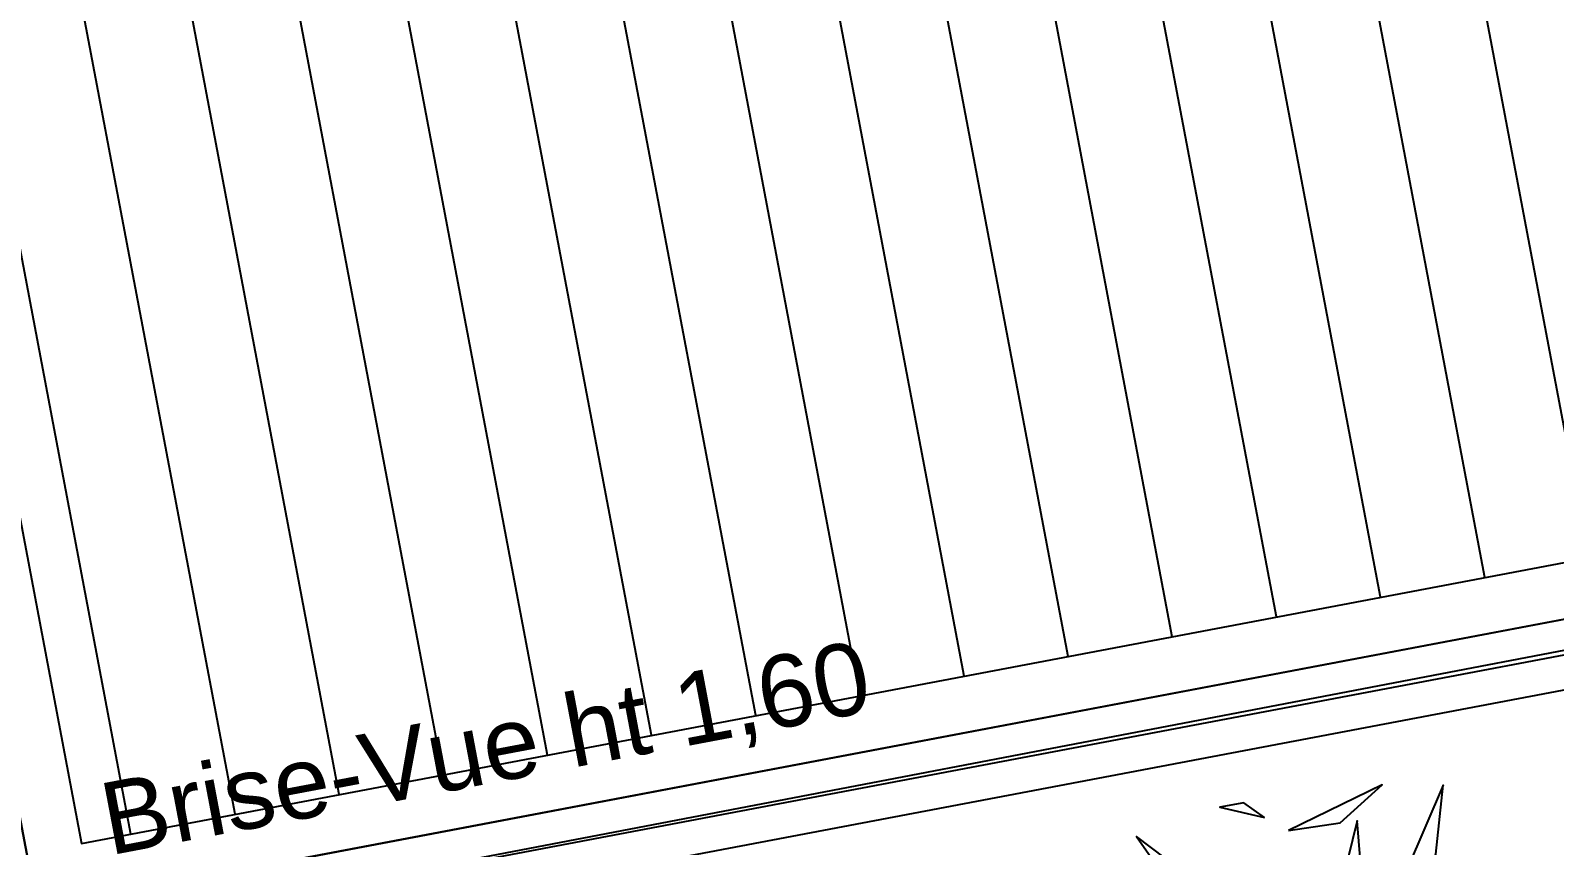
# Model space of a CAD drawing. Header units: centimetres. Extents: x 197412 to 267601, y -375791 to -305433.
# Drawn here: x 208763 to 210920, y -350295 to -349142 of the extents above; entities that cross this region are included whole.
import ezdxf

# ---------------------------------------------------------------- set-up
doc = ezdxf.new("R2010")
doc.units = ezdxf.units.CM
doc.layers.add('3-BAT C-Niveau 0', color=250, linetype='Continuous')
doc.styles.add('Helvetica', font='arial.ttf')

# ---------------------------------------------------------------- blocks, each defined once
blk = doc.blocks.new('Groupe-233-1')
at = {"linetype": 'Continuous'}
for points in [[(12810.18, -47826.83, -212.86), (12817.45, -47825.76, -209.91), (12823.41, -47820.35, -208.14), (12823.41, -47820.35, -208.14), (12810.18, -47826.83, -212.86)], [(12810.18, -47826.83, -212.86), (12817.45, -47825.76, -209.91), (12823.41, -47820.35, -208.14), (12823.41, -47820.35, -208.14), (12810.18, -47826.83, -212.86)], [(12824.43, -47838.18, -223.66), (12830.99, -47830.16, -222.36), (12832.06, -47820.42, -219.58), (12832.06, -47820.42, -219.58), (12824.43, -47838.18, -223.66)], [(12806.78, -47825, -211.21), (12803.83, -47822.93, -209.03), (12800.45, -47823.51, -206.71), (12800.45, -47823.51, -206.71), (12806.78, -47825, -211.21)], [(12806.78, -47825, -211.21), (12803.83, -47822.93, -209.03), (12800.45, -47823.51, -206.71), (12800.45, -47823.51, -206.71), (12806.78, -47825, -211.21)], [(12817.3, -47836.01, -232.48), (12820.36, -47831.21, -232.45), (12819.89, -47825.44, -231.83), (12819.89, -47825.44, -231.83), (12817.3, -47836.01, -232.48)], [(12799.67, -47843.45, -215.07), (12796.94, -47833.93, -213.8), (12788.67, -47827.68, -214.42), (12788.67, -47827.68, -214.42), (12799.67, -47843.45, -215.07)]]:
    blk.add_polyline3d(points, dxfattribs=at)
blk = doc.blocks.new('Groupe-242-1')
blk.add_blockref('Groupe-233-1', (0, 0))

msp = doc.modelspace()

# ---------------------------------------------------------------- linework, layer by layer
at = {"layer": '3-BAT C-Niveau 0'}
for p, q in [((210968.5, -349887.8), (210253.7, -346113.9)), ((210821.1, -349915.8), (210106.4, -346141.8)), ((210673.7, -349943.7), (209959, -346169.7)), ((210526.3, -349971.6), (209811.6, -346197.6)), ((210378.9, -349999.5), (209664.2, -346225.5)), ((210231.5, -350027.4), (209516.8, -346253.4)), ((210084.2, -350055.3), (209369.5, -346281.3)), ((209936.8, -350083.2), (209222.1, -346309.3)), ((209789.4, -350111.1), (209074.7, -346337.2)), ((209642, -350139), (208927.3, -346365.1)), ((209494.6, -350166.9), (208779.9, -346393)), ((209347.3, -350194.9), (208632.6, -346420.9)), ((209199.9, -350222.8), (208485.2, -346448.8)), ((209052.5, -350250.7), (208337.8, -346476.7)), ((208905.1, -350278.6), (208190.4, -346504.6))]:
    msp.add_line(p, q, dxfattribs=at)
at = {"layer": '3-BAT C-Niveau 0', "flags": 128}
for points in [[(210118.1, -344054.1), (206195.8, -344796.9), (207315.7, -350710.5), (211233.9, -349961), (211225.9, -349919.4), (208772.4, -350384.1), (208028.2, -346453.9), (210484.5, -345988.8)], [(210975.8, -345895.7), (208028.2, -346453.9), (208772.4, -350384.1), (211720, -349825.9)], [(208783.6, -350382), (211720, -349825.9), (211729.3, -349875), (208792.9, -350431.1)], [(209408.6, -361815.5), (213340, -361071), (213157.5, -360106.9), (213156.8, -360107.1), (213131.7, -359974.5), (210676.7, -360439.4), (209932.4, -356509.2), (212388.1, -356044.2), (211246.4, -350015.8), (207316.4, -350760)]]:
    msp.add_lwpolyline(points, close=True, dxfattribs=at)
msp.add_lwpolyline([(210990.6, -345974.3), (208121.6, -346517.7), (208835.3, -350291.8), (211705.4, -349748.3)], dxfattribs=at)

# ---------------------------------------------------------------- block references
at = {"layer": '3-BAT C-Niveau 0', "xscale": 10, "yscale": 10, "zscale": 10}
msp.add_blockref('Groupe-242-1', (82441.7, 127994.6), dxfattribs=at)

# ---------------------------------------------------------------- texts
at = {"layer": '3-BAT C-Niveau 0', "insert": (209397.4, -350106.1), "char_height": 102.169, "attachment_point": 2, "rotation": 10.7236, "line_spacing_factor": 0.834288, "style": 'Helvetica'}
msp.add_mtext('Brise-Vue ht 1,60', dxfattribs=at)

doc.saveas('drawing.dxf')
